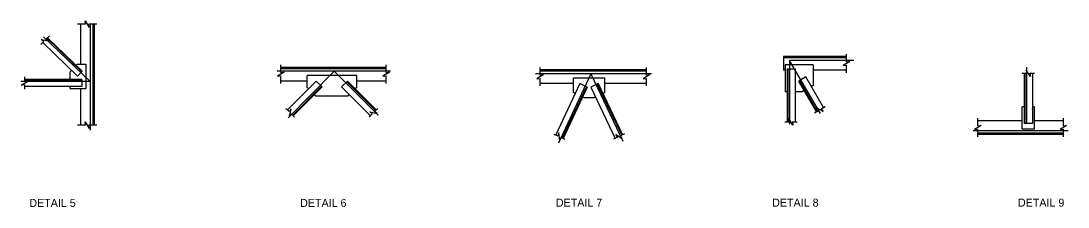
# Model space of a CAD drawing. Extents: x -906.6 to -838, y 732.3 to 739.2.
# Drawn here: x -869.82 to -837.96, y 733.5 to 739.15 of the extents above; entities that cross this region are included whole.
import ezdxf

# ---------------------------------------------------------------- set-up
doc = ezdxf.new("R2010")
doc.units = 0
for name, color, linetype in [('str_Center-Line-A', 7, 'Continuous'), ('str_Misc-Steel-B', 7, 'Continuous'), ('str_Misc-Steel-C', 7, 'Continuous'), ('str_Misc-Steel-D', 7, 'Continuous'), ('tcd_SIGN-OVERHEAD-anno', 7, 'Continuous')]:
    doc.layers.add(name, color=color, linetype=linetype)

msp = doc.modelspace()

# ---------------------------------------------------------------- linework, layer by layer
at = {"layer": 'str_Center-Line-A'}
for p, q in [((-867.713, 739.055), (-867.713, 735.832)), ((-867.713, 737.312), (-869.129, 738.677)), ((-844.479, 737.953), (-846.441, 737.953)), ((-846.441, 737.953), (-846.441, 736.02)), ((-845.497, 736.341), (-846.441, 737.953)), ((-839.221, 736.044), (-839.221, 737.747)), ((-858.579, 737.625), (-862.026, 737.625)), ((-860.285, 737.625), (-861.693, 736.216)), ((-860.285, 737.625), (-858.947, 736.288)), ((-850.64, 737.549), (-854.161, 737.549)), ((-852.479, 737.549), (-853.468, 735.441)), ((-852.479, 737.549), (-851.504, 735.503)), ((-867.713, 737.312), (-869.818, 737.312)), ((-840.854, 735.829), (-837.965, 735.829))]:
    msp.add_line(p, q, dxfattribs=at)
at = {"layer": 'str_Misc-Steel-B'}
for p, q in [((-868.089, 737.844), (-868.133, 737.799)), ((-868.089, 737.844), (-867.844, 737.844)), ((-867.844, 737.844), (-867.844, 737.101)), ((-846.575, 737.822), (-846.575, 737.009)), ((-845.721, 737.822), (-846.575, 737.822)), ((-845.721, 737.822), (-845.721, 737.198)), ((-868.277, 737.649), (-868.321, 737.604)), ((-868.321, 737.372), (-868.321, 737.604)), ((-859.605, 737.494), (-861.114, 737.494)), ((-861.114, 737.136), (-861.114, 737.494)), ((-859.605, 737.136), (-859.605, 737.494)), ((-852.058, 737.419), (-853.014, 737.419)), ((-853.014, 736.976), (-853.014, 737.419)), ((-852.058, 736.978), (-852.058, 737.419)), ((-868.321, 737.101), (-868.321, 737.163)), ((-868.321, 737.101), (-867.844, 737.101)), ((-861.114, 737.136), (-861.069, 737.092)), ((-859.605, 737.136), (-859.649, 737.092)), ((-860.893, 736.915), (-860.848, 736.871)), ((-859.87, 736.871), (-860.848, 736.871)), ((-859.826, 736.915), (-859.87, 736.871)), ((-852.957, 736.949), (-853.014, 736.976)), ((-852.674, 736.817), (-852.731, 736.843)), ((-852.396, 736.817), (-852.674, 736.817)), ((-852.34, 736.843), (-852.396, 736.817)), ((-852.058, 736.978), (-852.114, 736.951)), ((-846.575, 737.009), (-846.513, 737.009)), ((-846.263, 737.009), (-846.044, 737.009)), ((-839.293, 736.544), (-839.356, 736.544)), ((-839.356, 735.877), (-839.356, 736.544)), ((-838.981, 736.544), (-839.043, 736.544)), ((-838.981, 735.877), (-838.981, 736.544)), ((-839.356, 735.877), (-838.981, 735.877))]:
    msp.add_line(p, q, dxfattribs=at)
at = {"layer": 'str_Misc-Steel-C'}
for p, q in [((-867.853, 739.055), (-868.093, 739.055)), ((-868.011, 739.055), (-868.011, 737.844)), ((-867.512, 739.055), (-867.753, 739.055)), ((-867.636, 739.055), (-867.636, 735.989)), ((-867.594, 739.055), (-867.594, 735.989)), ((-868.953, 738.706), (-869.048, 738.607)), ((-869.118, 738.535), (-869.213, 738.436)), ((-868.097, 737.476), (-869.155, 738.496)), ((-867.967, 737.611), (-869.025, 738.631)), ((-867.953, 737.626), (-869.011, 738.646)), ((-869.708, 737.455), (-869.708, 737.317)), ((-867.953, 737.626), (-868.097, 737.476)), ((-846.513, 737.697), (-846.513, 736.089)), ((-846.513, 737.697), (-846.263, 737.697)), ((-846.487, 737.697), (-846.487, 736.089)), ((-846.263, 737.697), (-846.263, 736.089)), ((-845.943, 737.454), (-846.159, 737.328)), ((-845.402, 736.53), (-845.943, 737.454)), ((-839.361, 737.564), (-839.223, 737.564)), ((-839.293, 736.044), (-839.293, 737.564)), ((-839.267, 736.044), (-839.267, 737.564)), ((-839.123, 737.564), (-838.986, 737.564)), ((-839.043, 737.564), (-839.043, 736.044)), ((-867.969, 737.372), (-869.708, 737.372)), ((-867.969, 737.351), (-869.708, 737.351)), ((-868.105, 737.351), (-869.708, 737.351)), ((-869.708, 737.217), (-869.708, 737.08)), ((-867.969, 737.163), (-869.708, 737.163)), ((-868.011, 737.101), (-868.011, 735.989)), ((-867.969, 737.372), (-867.969, 737.163)), ((-860.834, 737.327), (-861.709, 736.452)), ((-860.675, 737.169), (-861.551, 736.293)), ((-860.657, 737.151), (-861.533, 736.275)), ((-860.834, 737.327), (-860.657, 737.151)), ((-859.885, 737.327), (-860.062, 737.151)), ((-860.062, 737.151), (-859.186, 736.275)), ((-859.903, 737.309), (-859.028, 736.433)), ((-859.885, 737.327), (-859.009, 736.452)), ((-852.816, 737.251), (-853.548, 735.69)), ((-852.618, 737.158), (-853.35, 735.597)), ((-852.589, 737.145), (-853.321, 735.584)), ((-852.589, 737.145), (-852.816, 737.251)), ((-852.258, 737.252), (-852.483, 737.144)), ((-852.483, 737.144), (-851.741, 735.588)), ((-852.286, 737.238), (-851.543, 735.681)), ((-852.258, 737.252), (-851.515, 735.694)), ((-845.618, 736.403), (-846.159, 737.328)), ((-845.595, 736.417), (-846.136, 737.341)), ((-845.721, 737.198), (-845.775, 737.167)), ((-845.99, 737.041), (-846.044, 737.009)), ((-861.757, 736.499), (-861.66, 736.402)), ((-858.961, 736.499), (-859.059, 736.402)), ((-845.474, 736.487), (-845.356, 736.557)), ((-861.589, 736.332), (-861.492, 736.234)), ((-859.129, 736.332), (-859.227, 736.234)), ((-845.679, 736.367), (-845.561, 736.437)), ((-867.853, 735.989), (-868.093, 735.989)), ((-867.512, 735.989), (-867.753, 735.989)), ((-846.584, 736.089), (-846.447, 736.089)), ((-846.347, 736.089), (-846.209, 736.089)), ((-839.043, 736.044), (-839.293, 736.044)), ((-853.609, 735.719), (-853.484, 735.661)), ((-853.394, 735.618), (-853.269, 735.56)), ((-851.669, 735.623), (-851.793, 735.564)), ((-851.455, 735.725), (-851.579, 735.666))]:
    msp.add_line(p, q, dxfattribs=at)
for points in [[(-867.853, 739.055), (-867.865, 739.155), (-867.74, 738.955), (-867.753, 739.055)], [(-869.118, 738.535), (-869.198, 738.596), (-868.968, 738.547), (-869.048, 738.607)], [(-839.123, 737.564), (-839.111, 737.464), (-839.236, 737.664), (-839.223, 737.564)], [(-869.708, 737.217), (-869.808, 737.205), (-869.608, 737.33), (-869.708, 737.317)], [(-861.589, 736.332), (-861.651, 736.252), (-861.598, 736.482), (-861.66, 736.402)], [(-845.474, 736.487), (-845.413, 736.407), (-845.622, 736.517), (-845.561, 736.437)], [(-859.129, 736.332), (-859.209, 736.393), (-858.979, 736.34), (-859.059, 736.402)], [(-846.347, 736.089), (-846.334, 735.989), (-846.459, 736.189), (-846.447, 736.089)], [(-867.853, 735.989), (-867.865, 736.089), (-867.74, 735.889), (-867.753, 735.989)], [(-853.394, 735.618), (-853.425, 735.522), (-853.453, 735.756), (-853.484, 735.661)], [(-851.669, 735.623), (-851.723, 735.708), (-851.524, 735.581), (-851.579, 735.666)]]:
    msp.add_lwpolyline(points, dxfattribs=at)
at = {"layer": 'str_Misc-Steel-D'}
for p, q in [((-844.701, 738.072), (-846.617, 738.072)), ((-846.617, 738.072), (-846.617, 737.655)), ((-844.701, 737.914), (-844.701, 738.145)), ((-861.914, 737.586), (-861.914, 737.817)), ((-858.71, 737.744), (-861.914, 737.744)), ((-858.71, 737.586), (-858.71, 737.817)), ((-854.021, 737.51), (-854.021, 737.742)), ((-850.787, 737.51), (-850.787, 737.742)), ((-844.701, 738.03), (-846.617, 738.03)), ((-844.701, 737.582), (-844.701, 737.814)), ((-858.71, 737.702), (-861.914, 737.702)), ((-861.914, 737.254), (-861.914, 737.486)), ((-858.71, 737.254), (-858.71, 737.486)), ((-850.787, 737.669), (-854.021, 737.669)), ((-850.787, 737.627), (-854.021, 737.627)), ((-854.021, 737.179), (-854.021, 737.41)), ((-850.787, 737.179), (-850.787, 737.41)), ((-846.575, 737.655), (-846.617, 737.655)), ((-844.701, 737.655), (-845.721, 737.655)), ((-861.114, 737.327), (-861.914, 737.327)), ((-858.71, 737.327), (-859.605, 737.327)), ((-853.013, 737.252), (-854.021, 737.252)), ((-850.787, 737.252), (-852.058, 737.252)), ((-840.711, 735.969), (-840.711, 736.2)), ((-838.108, 735.969), (-838.108, 736.2)), ((-840.711, 736.127), (-839.356, 736.127)), ((-840.711, 735.637), (-840.711, 735.869)), ((-838.981, 736.127), (-838.108, 736.127)), ((-838.108, 735.637), (-838.108, 735.869)), ((-840.711, 735.752), (-838.108, 735.752)), ((-840.711, 735.71), (-838.108, 735.71))]:
    msp.add_line(p, q, dxfattribs=at)
for points in [[(-844.701, 737.914), (-844.601, 737.926), (-844.801, 737.801), (-844.701, 737.814)], [(-861.914, 737.586), (-861.814, 737.598), (-862.014, 737.473), (-861.914, 737.486)], [(-858.71, 737.586), (-858.61, 737.598), (-858.81, 737.473), (-858.71, 737.486)], [(-854.021, 737.51), (-853.921, 737.523), (-854.121, 737.398), (-854.021, 737.41)], [(-850.787, 737.51), (-850.687, 737.523), (-850.887, 737.398), (-850.787, 737.41)], [(-840.711, 735.969), (-840.611, 735.981), (-840.811, 735.856), (-840.711, 735.869)], [(-838.108, 735.969), (-838.008, 735.981), (-838.208, 735.856), (-838.108, 735.869)]]:
    msp.add_lwpolyline(points, dxfattribs=at)
at = {"layer": 'tcd_SIGN-OVERHEAD-anno'}
msp.add_line((-839.043, 736.474), (-839.043, 736.49), dxfattribs=at)

# ---------------------------------------------------------------- texts
for s, p in [('DETAIL 5', (-869.563, 733.504)), ('DETAIL 6', (-861.325, 733.504)), ('DETAIL 7', (-853.545, 733.512)), ('DETAIL 8', (-846.965, 733.512)), ('DETAIL 9', (-839.489, 733.512))]:
    msp.add_text(s, height=0.2434, dxfattribs=at).set_placement(p)

doc.saveas('drawing.dxf')
